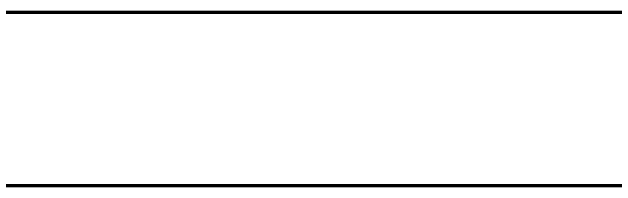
# Model space of a CAD drawing. Header units: inches. Extents: x 0 to 26364, y -23034 to 792.
# Drawn here: x 25304.8 to 25512.9, y -22952.1 to -22892.1 of the extents above; entities that cross this region are included whole.
import ezdxf

# ---------------------------------------------------------------- set-up
doc = ezdxf.new("R2010")
doc.units = ezdxf.units.IN
doc.header["$MEASUREMENT"] = 0
for name, color, linetype, lineweight in [('A-SITE-ROAD', 130, 'Continuous', 70), ('A-SITE-SWLK', 140, 'Continuous', 70), ('C-TOPO', 7, 'Continuous', 13)]:
    doc.layers.add(name, color=color, linetype=linetype, lineweight=lineweight)

msp = doc.modelspace()

# ---------------------------------------------------------------- linework, layer by layer
at = {"layer": 'A-SITE-ROAD'}
msp.add_line((26158.89, -22952.07), (23703.9, -22952.07), dxfattribs=at)
at = {"layer": 'A-SITE-SWLK'}
msp.add_line((24244.02, -22892.07), (25981.02, -22892.07), dxfattribs=at)
at = {"layer": 'C-TOPO'}
for p, q in [((24244.02, -22892.07), (25981.02, -22892.07)), ((25981.02, -22892.07), (24244.02, -22892.07)), ((26363.97, -22952.07), (23703.9, -22952.07)), ((26284.89, -22952.07), (23703.9, -22952.07))]:
    msp.add_line(p, q, dxfattribs=at)

doc.saveas('drawing.dxf')
